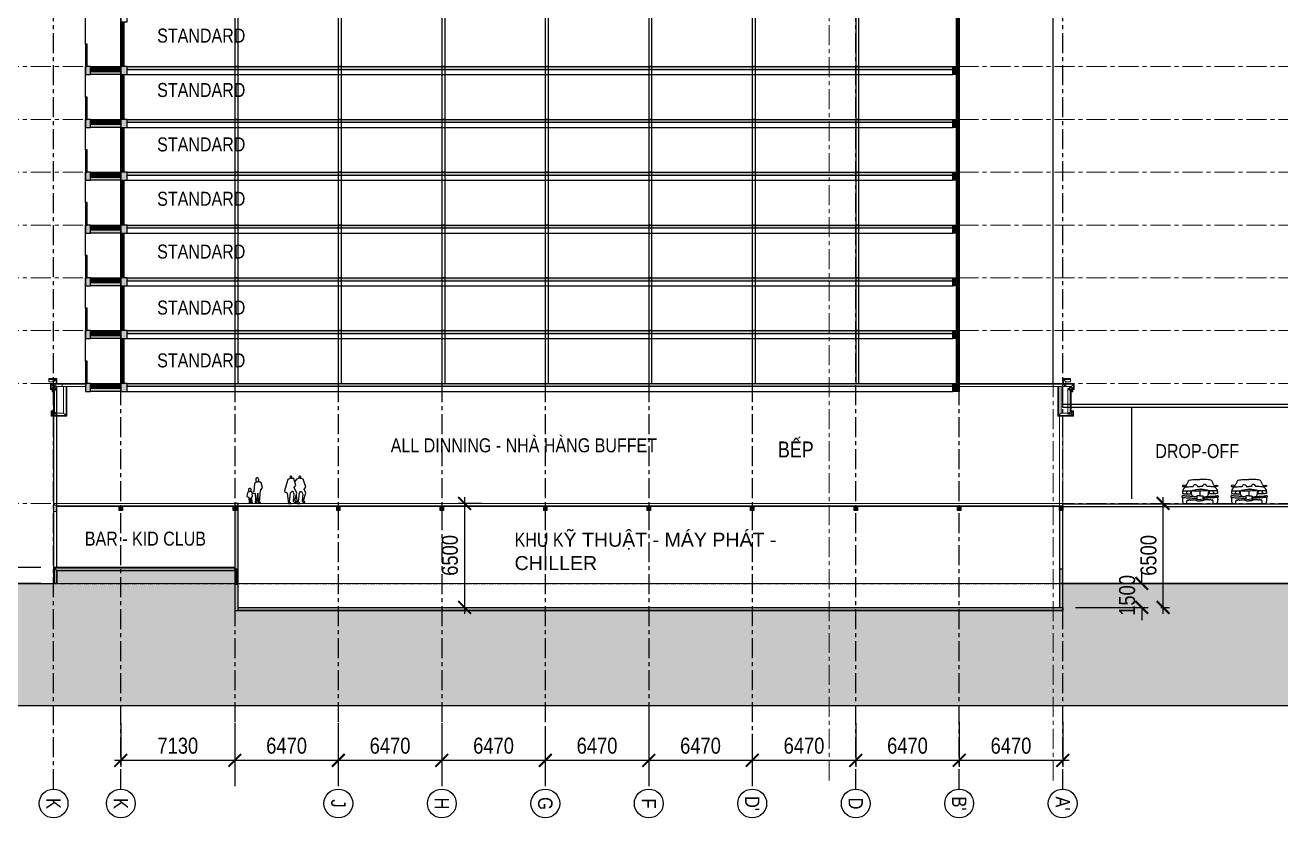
# Model space of a CAD drawing. Header units: millimetres. Extents: x -1030105 to 906887, y -616134 to 1220667.
# Drawn here: x 164068 to 242580, y -327441 to -277889 of the extents above; entities that cross this region are included whole.
import ezdxf
from ezdxf.enums import TextEntityAlignment as Align

# ---------------------------------------------------------------- set-up
doc = ezdxf.new("R2010")
doc.units = ezdxf.units.MM
doc.header["$MEASUREMENT"] = 0
for name, pattern in [('CENTER', [2, 1.25, -0.25, 0.25, -0.25]), ('DASH', [0.35, 0.25, -0.1]), ('DASHED', [0.75, 0.5, -0.25])]:
    doc.linetypes.add(name, pattern=pattern)
doc.layers.get('Defpoints').update_dxf_attribs({"color": 1})
for name, color, linetype in [('A-_ANOTDIMN_D-', 7, 'Continuous'), ('A-DG-Giao thong', 1, 'Continuous'), ('CORE LIFT$1$A_WALL', 2, 'Continuous'), ('DA-ANNO-DIMS', 9, 'Continuous'), ('DA-ANNO-TEXT', 11, 'Continuous'), ('DA-GRID-LINE', 9, 'CENTER'), ('DIEN HOA', 111, 'Continuous'), ('PIA0-DIM', 7, 'Continuous')]:
    doc.layers.add(name, color=color, linetype=linetype)
for name, color, linetype, lineweight in [('A-Wall', 6, 'Continuous', 9), ('HATCH', 8, 'Continuous', 5), ('S-GRID', 251, 'CENTER', 5)]:
    doc.layers.add(name, color=color, linetype=linetype, lineweight=lineweight)
doc.styles.add('ARIAL NARROW', font='ARIALN.TTF')
doc.styles.add('Arial_2', font='arial.ttf', dxfattribs={"width": 0.8, "height": 625})
doc.styles.add('GRID', font='ARIALN.TTF')
doc.styles.add('Xr-GR-Grid 1-400$0$Dim-Text', font='ARIALN.TTF')
doc.dimstyles.new('DIM-400', dxfattribs={"dimscale": 10, "dimtxt": 100, "dimasz": 80, "dimexe": 40, "dimexo": 80, "dimgap": 40, "dimtad": 1, "dimdec": 0, "dimzin": 0, "dimdsep": 46, "dimtxsty": 'Xr-GR-Grid 1-400$0$Dim-Text', "dimblk": 'Xr-GR-Grid 1-400$0$_ArchTick', "dimcen": -100, "dimdle": 40, "dimclrt": 11, "dimadec": 0, "dimazin": 0, "dimtfac": 1, "dimtdec": 0, "dimtix": 1, "dimtofl": 0, "dimtmove": 0, "dimatfit": 3, "dimldrblk": 'Xr-GR-Grid 1-400$0$_ArchTick', "dimfxl": 1, "dimtolj": 1, "dimtzin": 0, "dimarcsym": 1})

# ---------------------------------------------------------------- blocks, each defined once
blk = doc.blocks.new('GRID-NO')
at = {"color": 1, "linetype": 'Continuous'}
blk.add_circle((0, 0), 1, dxfattribs=at)
at = {"color": 11, "style": 'GRID'}
blk.add_attdef('GRID', text='', height=1, dxfattribs=at).set_placement((0, 0), align=Align.MIDDLE_CENTER)
blk = doc.blocks.new('Xr-GR-Grid 1-400$0$_ArchTick')
at = {"layer": 'DA-ANNO-DIMS', "color": 0, "const_width": 0.15}
blk.add_lwpolyline([(-0.5, -0.5), (0.5, 0.5)], dxfattribs=at)
blk = doc.blocks.new('*D1078')
at = {"layer": 'DA-ANNO-DIMS', "color": 0, "lineweight": -2, "transparency": 16777216}
for p, q in [((222470, -321435), (222470, -324245)), ((228940, -321435), (228940, -324245)), ((229340, -323845), (222070, -323845))]:
    blk.add_line(p, q, dxfattribs=at)
at = {"layer": 'Defpoints', "color": 0, "transparency": 16777216}
for p in [(222470, -320635), (228940, -320635), (222470, -323845)]:
    blk.add_point(p, dxfattribs=at)
at = {"layer": 'DA-ANNO-DIMS', "color": 0, "lineweight": -2, "transparency": 16777216, "xscale": 800, "yscale": 800, "zscale": 800, "rotation": 180}
blk.add_blockref('Xr-GR-Grid 1-400$0$_ArchTick', (222470, -323845), dxfattribs=at)
at = {"layer": 'DA-ANNO-DIMS', "color": 0, "lineweight": -2, "transparency": 16777216, "xscale": 800, "yscale": 800, "zscale": 800}
blk.add_blockref('Xr-GR-Grid 1-400$0$_ArchTick', (228940, -323845), dxfattribs=at)
at = {"layer": 'DA-ANNO-DIMS', "color": 11, "transparency": 16777216, "insert": (225705, -322934), "char_height": 1000, "attachment_point": 5, "style": 'Xr-GR-Grid 1-400$0$Dim-Text'}
blk.add_mtext('\\A1;6470', dxfattribs=at)
blk = doc.blocks.new('*D1079')
at = {"layer": 'DA-ANNO-DIMS', "color": 0, "lineweight": -2, "transparency": 16777216}
for p, q in [((216000, -321520), (216000, -324245)), ((222470, -321435), (222470, -324245)), ((222870, -323845), (215600, -323845))]:
    blk.add_line(p, q, dxfattribs=at)
at = {"layer": 'Defpoints', "color": 0, "transparency": 16777216}
for p in [(216000, -320720), (222470, -320635), (216000, -323845)]:
    blk.add_point(p, dxfattribs=at)
at = {"layer": 'DA-ANNO-DIMS', "color": 0, "lineweight": -2, "transparency": 16777216, "xscale": 800, "yscale": 800, "zscale": 800, "rotation": 180}
blk.add_blockref('Xr-GR-Grid 1-400$0$_ArchTick', (216000, -323845), dxfattribs=at)
at = {"layer": 'DA-ANNO-DIMS', "color": 0, "lineweight": -2, "transparency": 16777216, "xscale": 800, "yscale": 800, "zscale": 800}
blk.add_blockref('Xr-GR-Grid 1-400$0$_ArchTick', (222470, -323845), dxfattribs=at)
at = {"layer": 'DA-ANNO-DIMS', "color": 11, "transparency": 16777216, "insert": (219235, -322934), "char_height": 1000, "attachment_point": 5, "style": 'Xr-GR-Grid 1-400$0$Dim-Text'}
blk.add_mtext('\\A1;6470', dxfattribs=at)
blk = doc.blocks.new('*D1080')
at = {"layer": 'DA-ANNO-DIMS', "color": 0, "lineweight": -2, "transparency": 16777216}
for p, q in [((216000, -321520), (216000, -324245)), ((209530, -322180), (209530, -324245)), ((216400, -323845), (209130, -323845))]:
    blk.add_line(p, q, dxfattribs=at)
at = {"layer": 'Defpoints', "color": 0, "transparency": 16777216}
for p in [(216000, -320720), (209530, -321380), (209530, -323845)]:
    blk.add_point(p, dxfattribs=at)
at = {"layer": 'DA-ANNO-DIMS', "color": 0, "lineweight": -2, "transparency": 16777216, "xscale": 800, "yscale": 800, "zscale": 800, "rotation": 180}
blk.add_blockref('Xr-GR-Grid 1-400$0$_ArchTick', (209530, -323845), dxfattribs=at)
at = {"layer": 'DA-ANNO-DIMS', "color": 0, "lineweight": -2, "transparency": 16777216, "xscale": 800, "yscale": 800, "zscale": 800}
blk.add_blockref('Xr-GR-Grid 1-400$0$_ArchTick', (216000, -323845), dxfattribs=at)
at = {"layer": 'DA-ANNO-DIMS', "color": 11, "transparency": 16777216, "insert": (212765, -322934), "char_height": 1000, "attachment_point": 5, "style": 'Xr-GR-Grid 1-400$0$Dim-Text'}
blk.add_mtext('\\A1;6470', dxfattribs=at)
blk = doc.blocks.new('*D1081')
at = {"layer": 'DA-ANNO-DIMS', "color": 0, "lineweight": -2, "transparency": 16777216}
for p, q in [((203060, -321440), (203060, -324245)), ((209530, -322180), (209530, -324245)), ((209930, -323845), (202660, -323845))]:
    blk.add_line(p, q, dxfattribs=at)
at = {"layer": 'Defpoints', "color": 0, "transparency": 16777216}
for p in [(203060, -320640), (209530, -321380), (203060, -323845)]:
    blk.add_point(p, dxfattribs=at)
at = {"layer": 'DA-ANNO-DIMS', "color": 0, "lineweight": -2, "transparency": 16777216, "xscale": 800, "yscale": 800, "zscale": 800, "rotation": 180}
blk.add_blockref('Xr-GR-Grid 1-400$0$_ArchTick', (203060, -323845), dxfattribs=at)
at = {"layer": 'DA-ANNO-DIMS', "color": 0, "lineweight": -2, "transparency": 16777216, "xscale": 800, "yscale": 800, "zscale": 800}
blk.add_blockref('Xr-GR-Grid 1-400$0$_ArchTick', (209530, -323845), dxfattribs=at)
at = {"layer": 'DA-ANNO-DIMS', "color": 11, "transparency": 16777216, "insert": (206295, -322934), "char_height": 1000, "attachment_point": 5, "style": 'Xr-GR-Grid 1-400$0$Dim-Text'}
blk.add_mtext('\\A1;6470', dxfattribs=at)
blk = doc.blocks.new('*D1082')
at = {"layer": 'DA-ANNO-DIMS', "color": 0, "lineweight": -2, "transparency": 16777216}
for p, q in [((203060, -321440), (203060, -324245)), ((196590, -321970), (196590, -324245)), ((203460, -323845), (196190, -323845))]:
    blk.add_line(p, q, dxfattribs=at)
at = {"layer": 'Defpoints', "color": 0, "transparency": 16777216}
for p in [(203060, -320640), (196590, -321170), (196590, -323845)]:
    blk.add_point(p, dxfattribs=at)
at = {"layer": 'DA-ANNO-DIMS', "color": 0, "lineweight": -2, "transparency": 16777216, "xscale": 800, "yscale": 800, "zscale": 800, "rotation": 180}
blk.add_blockref('Xr-GR-Grid 1-400$0$_ArchTick', (196590, -323845), dxfattribs=at)
at = {"layer": 'DA-ANNO-DIMS', "color": 0, "lineweight": -2, "transparency": 16777216, "xscale": 800, "yscale": 800, "zscale": 800}
blk.add_blockref('Xr-GR-Grid 1-400$0$_ArchTick', (203060, -323845), dxfattribs=at)
at = {"layer": 'DA-ANNO-DIMS', "color": 11, "transparency": 16777216, "insert": (199825, -322934), "char_height": 1000, "attachment_point": 5, "style": 'Xr-GR-Grid 1-400$0$Dim-Text'}
blk.add_mtext('\\A1;6470', dxfattribs=at)
blk = doc.blocks.new('*D1083')
at = {"layer": 'DA-ANNO-DIMS', "color": 0, "lineweight": -2, "transparency": 16777216}
for p, q in [((190120, -321520), (190120, -324245)), ((196590, -321970), (196590, -324245)), ((196990, -323845), (189720, -323845))]:
    blk.add_line(p, q, dxfattribs=at)
at = {"layer": 'Defpoints', "color": 0, "transparency": 16777216}
for p in [(190120, -320720), (196590, -321170), (190120, -323845)]:
    blk.add_point(p, dxfattribs=at)
at = {"layer": 'DA-ANNO-DIMS', "color": 0, "lineweight": -2, "transparency": 16777216, "xscale": 800, "yscale": 800, "zscale": 800, "rotation": 180}
blk.add_blockref('Xr-GR-Grid 1-400$0$_ArchTick', (190120, -323845), dxfattribs=at)
at = {"layer": 'DA-ANNO-DIMS', "color": 0, "lineweight": -2, "transparency": 16777216, "xscale": 800, "yscale": 800, "zscale": 800}
blk.add_blockref('Xr-GR-Grid 1-400$0$_ArchTick', (196590, -323845), dxfattribs=at)
at = {"layer": 'DA-ANNO-DIMS', "color": 11, "transparency": 16777216, "insert": (193355, -322934), "char_height": 1000, "attachment_point": 5, "style": 'Xr-GR-Grid 1-400$0$Dim-Text'}
blk.add_mtext('\\A1;6470', dxfattribs=at)
blk = doc.blocks.new('*D1084')
at = {"layer": 'DA-ANNO-DIMS', "color": 0, "lineweight": -2, "transparency": 16777216}
for p, q in [((183650, -321520), (183650, -324245)), ((190120, -321520), (190120, -324245)), ((190520, -323845), (183250, -323845))]:
    blk.add_line(p, q, dxfattribs=at)
at = {"layer": 'Defpoints', "color": 0, "transparency": 16777216}
for p in [(183650, -320720), (190120, -320720), (183650, -323845)]:
    blk.add_point(p, dxfattribs=at)
at = {"layer": 'DA-ANNO-DIMS', "color": 0, "lineweight": -2, "transparency": 16777216, "xscale": 800, "yscale": 800, "zscale": 800, "rotation": 180}
blk.add_blockref('Xr-GR-Grid 1-400$0$_ArchTick', (183650, -323845), dxfattribs=at)
at = {"layer": 'DA-ANNO-DIMS', "color": 0, "lineweight": -2, "transparency": 16777216, "xscale": 800, "yscale": 800, "zscale": 800}
blk.add_blockref('Xr-GR-Grid 1-400$0$_ArchTick', (190120, -323845), dxfattribs=at)
at = {"layer": 'DA-ANNO-DIMS', "color": 11, "transparency": 16777216, "insert": (186885, -322934), "char_height": 1000, "attachment_point": 5, "style": 'Xr-GR-Grid 1-400$0$Dim-Text'}
blk.add_mtext('\\A1;6470', dxfattribs=at)
blk = doc.blocks.new('*D1085')
at = {"layer": 'DA-ANNO-DIMS', "color": 0, "lineweight": -2, "transparency": 16777216}
for p, q in [((170050, -321520), (170050, -324245)), ((177180, -321520), (177180, -324245)), ((177580, -323845), (169650, -323845))]:
    blk.add_line(p, q, dxfattribs=at)
at = {"layer": 'Defpoints', "color": 0, "transparency": 16777216}
for p in [(170050, -320720), (177180, -320720), (170050, -323845)]:
    blk.add_point(p, dxfattribs=at)
at = {"layer": 'DA-ANNO-DIMS', "color": 0, "lineweight": -2, "transparency": 16777216, "xscale": 800, "yscale": 800, "zscale": 800, "rotation": 180}
blk.add_blockref('Xr-GR-Grid 1-400$0$_ArchTick', (170050, -323845), dxfattribs=at)
at = {"layer": 'DA-ANNO-DIMS', "color": 0, "lineweight": -2, "transparency": 16777216, "xscale": 800, "yscale": 800, "zscale": 800}
blk.add_blockref('Xr-GR-Grid 1-400$0$_ArchTick', (177180, -323845), dxfattribs=at)
at = {"layer": 'DA-ANNO-DIMS', "color": 11, "transparency": 16777216, "insert": (173615, -322934), "char_height": 1000, "attachment_point": 5, "style": 'Xr-GR-Grid 1-400$0$Dim-Text'}
blk.add_mtext('\\A1;7130', dxfattribs=at)
blk = doc.blocks.new('A$C35AF1C3B')
at = {"layer": 'DIEN HOA'}
for points in [[(646, 1606, 0.140397), (608, 1598, 0.110686), (573, 1568, 0.070923), (555, 1533, 0.069861), (546, 1482, 0.074344), (552, 1428, 0.100144), (574, 1377, 0.078118), (598, 1354, 0.147768), (636, 1343, 0.138431), (674, 1351, 0.095999), (704, 1377, 0.092834), (728, 1423, 0.074377), (738, 1476, 0.04786), (734, 1512, 0.111791), (708, 1568, 0.095198), (680, 1596, 0.131117)], [(182, 943, 0.150687), (139, 931, 0.082014), (118, 913, 0.132571), (94, 870, 0.049005), (92, 848, 0.095191), (101, 808, 0.112558), (124, 773, 0.091055), (150, 755, 0.101989), (179, 750, 0.122836), (214, 760, 0.096562), (240, 781, 0.109673), (259, 817, 0.058597), (262, 842, 0.107407), (252, 888, 0.090669), (233, 916, 0.124904), (198, 940, 0.056502)]]:
    blk.add_lwpolyline(points, format="xyb", close=True, dxfattribs=at)
blk.add_lwpolyline([(792, 1338), (531, 1302), (465, 1240), (419, 720), (329, 690), (272, 737), (110, 733), (38, 691), (0, 440), (120, 385), (130, 12), (220, 17), (217, 325), (251, 1), (352, 12), (292, 393), (342, 415), (334, 610), (512, 638), (536, 240), (503, 15), (620, 23), (679, 635), (690, 32), (835, 1), (844, 53), (780, 77), (843, 803), (977, 1001), (895, 1288)], close=True, dxfattribs=at)
blk = doc.blocks.new('PEO2-02')
for points in [[(-397, 1703), (-465, 1661), (-427, 1569), (-452, 1556), (-598, 1493), (-797, 776), (-769, 712), (-706, 701), (-626, 648), (-558, 0), (-385, 0), (-492, 98), (-423, 659), (-322, 760), (-271, 760), (-215, 582), (-254, 134), (-185, 65), (-85, 65), (-79, 98), (-164, 175), (-34, 643), (-189, 989), (-84, 1130), (-213, 1564), (-372, 1553), (-427, 1569)], [(-364, 1555), (-332, 1633), (-343, 1686), (-397, 1703)], [(162, 1705), (95, 1663), (133, 1585), (109, 1573), (-42, 1507), (-157, 1376)], [(-72, 515), (0, 0), (170, 0), (67, 95), (136, 660), (207, 740), (253, 740), (342, 583), (303, 135), (373, 65), (473, 65), (480, 100), (396, 175), (525, 638), (434, 881), (538, 1021), (358, 1517), (195, 1567), (133, 1585)], [(192, 1569), (224, 1634), (212, 1689), (162, 1705)]]:
    blk.add_lwpolyline(points)
blk = doc.blocks.new('AF6005')
for points in [[(-913, 1053), (-897, 1113), (-897, 1140), (-925, 1148), (-1025, 1153), (-1084, 1149), (-1093, 1113), (-1089, 1081), (-1052, 1069), (-981, 1069), (-958, 1061), (-929, 1037)], [(-1057, 805), (-852, 802), (-586, 802), (-522, 802), (-518, 795)], [(-666, 1483), (-696, 1453)], [(-443, 809), (-5, 786), (-5, 485), (-195, 485), (-195, 275)], [(443, 809), (5, 786), (5, 485), (195, 485), (195, 275)], [(1079, 805), (881, 802), (609, 802), (545, 802), (541, 794)], [(690, 1481), (721, 1449)], [(936, 1053), (919, 1114), (919, 1141), (946, 1148), (1047, 1153), (1105, 1149), (1113, 1115), (1110, 1083), (1068, 1069), (1003, 1069), (980, 1061), (951, 1037)], [(-195, 288), (29, 268)], [(238, 431), (226, 286), (29, 268)]]:
    blk.add_lwpolyline(points)
for points in [[(-1057, 806, 0.065845), (-1078, 774, 0.100568), (-1085, 750, 0.015685), (-1085, 727, 0.01515), (-1085, 702, 0.037643), (-1079, 658, 0.132965), (-1073, 647, 0.166568), (-1057, 638, 0.029749), (-957, 627, 0.001323), (-817, 620, 0.005958), (-786, 619, 0.001117), (-701, 617, 0.000704), (-567, 615, 0.00384), (-525, 614, 0.024512), (-519, 615, 0.173552), (-518, 615, 0.019195), (-515, 619)], [(-893, 1037, 0.056984), (-963, 989, 0.064981), (-1013, 933, 0.009633), (-1025, 915, -0.03096), (-1029, 909, -0.037419), (-1032, 906, 0.016931), (-1041, 898, 0.12397), (-1058, 867, 0.105747), (-1061, 826)], [(-698, 1451, -0.000406), (-745, 1363, -0.00076), (-770, 1316, -0.00002), (-817, 1227, 0.000058), (-834, 1196, 0.001817), (-866, 1134, 0.00522), (-877, 1113, 0.040807), (-881, 1104, 0.008288), (-893, 1061, 0.016991), (-895, 1055, 0.006888), (-897, 1041)], [(-873, 1050, -0.008067), (-533, 1073, -0.013703), (-410, 1077, -1), (-158, 1074, -0.000223), (0, 1072)], [(-666, 1483, -0.010687), (-367, 1515, -0.018105), (-190, 1523, -0.001452), (0, 1524)], [(-471, 467, -0.018246), (-497, 546, -0.025499), (-507, 591, -0.003375), (-520, 668, -0.01299), (-523, 691, -0.030273), (-526, 751, -0.029245), (-524, 773, -0.049622), (-518, 795, -0.058414), (-515, 802, -0.045228), (-510, 808, -0.038801), (-498, 819, -0.029854), (-482, 829, -0.071104), (-470, 834, -0.017537), (-455, 838, -0.004766), (-425, 843, -0.003791), (-301, 864, -0.011121), (-237, 873, -0.006997), (-126, 885, -0.006318), (-50, 891, -1), (-57, 890, -1), (-5, 894, -0.002119), (10, 895)], [(690, 1481, 0.012117), (351, 1517, 0.014188), (212, 1523, 0.00162), (0, 1524)], [(896, 1049, 0.008058), (556, 1073, 0.014664), (425, 1077, 1), (158, 1074, 0.000223), (0, 1072)], [(494, 467, 0.016912), (517, 540, 0.03093), (530, 595, 0.003252), (542, 669, 0.013787), (545, 694, 0.025636), (548, 744, 0.045201), (545, 778, 0.035651), (541, 794, 0.058602), (538, 801, 0.053102), (531, 809, 0.043678), (518, 820, 0.024062), (506, 829, 0.078516), (492, 834, 0.017151), (478, 838, 0.005085), (445, 844, 0.003592), (328, 863, 0.013273), (252, 874, 0.006105), (155, 884, 0.00684), (72, 891, 1), (80, 890, 1), (36, 893, 0.003474), (10, 895)], [(1079, 806, -0.065845), (1100, 774, -0.100568), (1107, 750, -0.015685), (1108, 727, -0.01515), (1107, 702, -0.037643), (1101, 658, -0.132965), (1095, 647, -0.166568), (1079, 638, -0.029749), (979, 627, -0.001323), (839, 620, -0.005958), (808, 619, -0.001117), (723, 617, -0.000704), (589, 615, -0.00384), (548, 614, -0.024512), (541, 615, -0.173552), (541, 615, -0.019195), (537, 619)], [(720, 1451, 0.000406), (767, 1363, 0.00076), (792, 1316, 0.00002), (840, 1227, -0.000058), (856, 1196, -0.001817), (889, 1134, -0.00522), (900, 1113, -0.040807), (903, 1104, -0.008288), (916, 1061, -0.016991), (917, 1055, -0.006888), (920, 1041)], [(916, 1037, -0.056984), (986, 989, -0.064981), (1035, 933, -0.009633), (1047, 915, 0.03096), (1051, 909, 0.037419), (1055, 906, -0.016931), (1063, 898, -0.12397), (1081, 867, -0.105747), (1083, 826)], [(-1085, 531, -0.029144), (-1092, 513, -0.035824), (-1101, 499, -0.066223), (-1117, 481, 0.090317), (-1128, 467, 0.128477), (-1133, 450, 0.114355), (-1128, 431, 0.082679), (-1119, 418, 0.075517), (-1105, 407, 0.059801), (-1064, 392, 0.04555), (-1009, 384, 0.003109), (-862, 375, 0.001838), (-614, 364, 0.001441), (-472, 358, -0.004216), (-423, 356, -0.023213), (-378, 351, 0.008882), (-260, 336, 0.011238), (-245, 334, 0.003654), (-200, 332)], [(-1071, 377, 0.043568), (-1090, 266, 0.049904), (-1089, 216, 0.011493), (-1069, 103, 0.023231), (-1062, 76, 0.021012), (-1048, 40, 0.042079), (-1040, 24, 0.092375), (-1028, 11, 0.074883), (-1009, 1, 0.073389), (-982, -4, 0.025905), (-886, -2, 0.015435), (-843, 2, 0.09974), (-833, 5, 0.144272), (-826, 13, 0.060775), (-818, 36, 0.085708), (-815, 81, -0.074538), (-814, 127, -0.049682), (-801, 171, 0.066952), (-794, 200, 0.138799), (-795, 210, -0.317141), (-794, 212, -0.057262), (-791, 213, -0.002575), (-699, 222, -1), (-619, 229, 0.001777), (-580, 232, 0.011094), (-547, 236, -0.005711), (-517, 240, -0.022011), (-480, 242, -0.004754), (-372, 244, -0.016551), (-316, 243, -0.014515), (-275, 240, -0.16264), (-232, 220, 0.147104), (-181, 192, 0.024523), (-113, 182, 0.017542), (19, 176, 0), (19, 176)], [(-212, 439, -0.030886), (-274, 430, -0.058532), (-308, 431, -0.003606), (-378, 443, -0.010264), (-403, 447, -0.015878), (-438, 456, 0.033086), (-455, 459, 0.054065), (-490, 460, -0.030911), (-551, 459, -0.003944), (-629, 463, 0.00423), (-702, 467, 0.008884), (-782, 469, -0.011796), (-842, 471, -0.025967), (-879, 475, 0.011048), (-965, 487, 0.035005), (-1006, 489, -0.047165), (-1037, 491, -0.19929), (-1045, 496, -0.069922), (-1057, 519)], [(-786, 762, 0.069278), (-812, 744, 0.080302), (-830, 722, 0.047715), (-843, 691, 0.097357), (-846, 674, 0.099629), (-840, 653, 0.151563), (-830, 643, 0.045963), (-815, 636, 0.03295), (-794, 631, 0.021283), (-744, 623, 0.042079), (-718, 623, 0.026732), (-704, 624, -0.020107), (-686, 627, -0.068819), (-658, 625, 0.055378), (-622, 623, 0.10725), (-585, 632, 0.158427), (-567, 650, 0.074843), (-561, 667, 0.047411), (-559, 694, 0.042579), (-562, 731, 0.181904), (-567, 738, 0.020803), (-572, 742, 0.006739), (-591, 754, 0.010475), (-603, 762, 0.009087), (-618, 770)], [(1096, 376, -0.03674), (1113, 283, -0.068777), (1111, 214, -0.011176), (1092, 104, -0.025263), (1084, 74, -0.020633), (1070, 39, -0.038515), (1063, 25, -0.095201), (1050, 11, -0.074086), (1032, 1, -0.080239), (1002, -4, -0.0227), (918, -3, -0.01897), (864, 2, -0.091395), (856, 5, -0.156701), (848, 13, -0.058699), (840, 36, -0.082098), (838, 80, 0.078341), (836, 128, 0.043088), (825, 166, -0.078922), (816, 200, -0.122231), (817, 209, 0.708113), (816, 212, 0.053827), (813, 213, 0.00255), (722, 222, 1), (642, 229, -0.001775), (603, 232, -0.011083), (570, 236, 0.006182), (537, 240, 0.020609), (503, 242, 0.005136), (387, 244, 0.013538), (341, 243, 0.015015), (298, 240, 0.169001), (254, 219, -0.142278), (204, 193, -0.026655), (131, 182, -0.018197), (35, 176, -0.001021), (19, 176)], [(1107, 531, 0.029144), (1115, 513, 0.035824), (1123, 499, 0.066223), (1139, 481, -0.090317), (1151, 467, -0.128477), (1155, 450, -0.114355), (1151, 431, -0.082679), (1141, 418, -0.075517), (1127, 407, -0.059801), (1087, 392, -0.04555), (1031, 384, -0.003109), (885, 375, -0.001838), (637, 364, -0.001441), (494, 358, 0.004216), (445, 356, 0.023213), (400, 351, -0.008882), (282, 336, -0.011238), (267, 334, -0.003654), (222, 332)], [(234, 439, 0.030886), (297, 430, 0.058532), (330, 431, 0.003606), (401, 443, 0.010264), (426, 447, 0.015878), (460, 456, -0.033086), (477, 459, -0.054065), (512, 460, 0.030911), (573, 459, 0.003944), (651, 463, -0.00423), (724, 467, -0.008884), (804, 469, 0.011796), (864, 471, 0.025967), (901, 475, -0.011048), (987, 487, -0.035005), (1029, 489, 0.047165), (1059, 491, 0.19929), (1067, 496, 0.069922), (1079, 519)], [(808, 762, -0.069278), (835, 744, -0.080302), (852, 722, -0.047715), (866, 691, -0.097357), (868, 674, -0.099629), (862, 653, -0.151563), (852, 643, -0.045963), (837, 636, -0.03295), (816, 631, -0.021283), (766, 623, -0.042079), (740, 623, -0.026732), (727, 624, 0.020107), (708, 627, 0.068819), (680, 625, -0.055378), (645, 623, -0.10725), (608, 632, -0.158427), (589, 650, -0.074843), (583, 667, -0.047411), (581, 694, -0.042579), (584, 731, -0.181904), (589, 738, -0.020803), (595, 742, -0.006739), (613, 754, -0.010475), (626, 762, -0.009087), (641, 770)]]:
    blk.add_lwpolyline(points, format="xyb")
blk = doc.blocks.new('A$Cdb52d172')
at = {"layer": 'DA-GRID-LINE', "color": 6, "ltscale": 10}
blk.add_line((-37900, 12315), (127960, 12315), dxfattribs=at)
at = {"layer": 'S-GRID', "ltscale": 1000}
for p, q in [((106295, 44615), (-27330, 44615)), ((106295, 41315), (-27330, 41315)), ((106295, 38015), (-27330, 38015)), ((106295, 34715), (-27330, 34715)), ((106295, 31415), (-27330, 31415)), ((106295, 28115), (-27330, 28115)), ((106295, 24815), (-27330, 24815)), ((106295, 17315), (-27330, 17315))]:
    blk.add_line(p, q, dxfattribs=at)
at = {"layer": 'S-GRID', "ltscale": 10}
blk.add_line((106295, 12315), (-27330, 12315), dxfattribs=at)
blk = doc.blocks.new('*D1074')
at = {"layer": 'A-_ANOTDIMN_D-', "color": 0, "lineweight": -2, "transparency": 16777216}
for p, q in [((233880, -312785), (233880, -311985)), ((229740, -312785), (234280, -312785)), ((229740, -314285), (234280, -314285)), ((233880, -314285), (233880, -315085))]:
    blk.add_line(p, q, dxfattribs=at)
at = {"layer": 'Defpoints', "color": 0, "transparency": 16777216}
for p in [(228940, -312785), (228940, -314285), (233880, -314285)]:
    blk.add_point(p, dxfattribs=at)
at = {"layer": 'A-_ANOTDIMN_D-', "color": 0, "lineweight": -2, "transparency": 16777216, "xscale": 800, "yscale": 800, "zscale": 800}
for p, rotation in [((233880, -312785), 270), ((233880, -314285), 90)]:
    blk.add_blockref('Xr-GR-Grid 1-400$0$_ArchTick', p, dxfattribs=dict(at, rotation=rotation))
at = {"layer": 'A-_ANOTDIMN_D-', "color": 11, "transparency": 16777216, "insert": (232969, -313535), "char_height": 1000, "attachment_point": 5, "rotation": 90, "style": 'Xr-GR-Grid 1-400$0$Dim-Text'}
blk.add_mtext('\\A1;1500', dxfattribs=at)
blk = doc.blocks.new('*D1075')
at = {"layer": 'A-_ANOTDIMN_D-', "color": 0, "lineweight": -2, "transparency": 16777216}
for p, q in [((235215, -314685), (235215, -307385)), ((235075, -307785), (235615, -307785)), ((235075, -314285), (235615, -314285))]:
    blk.add_line(p, q, dxfattribs=at)
at = {"layer": 'Defpoints', "color": 0, "transparency": 16777216}
for p in [(234275, -307785), (235215, -307785), (234275, -314285)]:
    blk.add_point(p, dxfattribs=at)
at = {"layer": 'A-_ANOTDIMN_D-', "color": 0, "lineweight": -2, "transparency": 16777216, "xscale": 800, "yscale": 800, "zscale": 800}
for p, rotation in [((235215, -307785), 90), ((235215, -314285), 270)]:
    blk.add_blockref('Xr-GR-Grid 1-400$0$_ArchTick', p, dxfattribs=dict(at, rotation=rotation))
at = {"layer": 'A-_ANOTDIMN_D-', "color": 11, "transparency": 16777216, "insert": (234304, -311035), "char_height": 1000, "attachment_point": 5, "rotation": 90, "style": 'Xr-GR-Grid 1-400$0$Dim-Text'}
blk.add_mtext('\\A1;6500', dxfattribs=at)
blk = doc.blocks.new('*D1076')
at = {"layer": 'Defpoints', "color": 0, "transparency": 16777216}
for p in [(193400, -307785), (183825, -314285), (191540, -314285)]:
    blk.add_point(p, dxfattribs=at)
at = {"layer": 'PIA0-DIM', "color": 0, "lineweight": -2, "transparency": 16777216}
for p, q in [((191540, -307385), (191540, -314685)), ((192600, -307785), (191140, -307785)), ((184625, -314285), (191940, -314285))]:
    blk.add_line(p, q, dxfattribs=at)
at = {"layer": 'PIA0-DIM', "color": 0, "lineweight": -2, "transparency": 16777216, "xscale": 800, "yscale": 800, "zscale": 800}
for p, rotation in [((191540, -307785), 90), ((191540, -314285), 270)]:
    blk.add_blockref('Xr-GR-Grid 1-400$0$_ArchTick', p, dxfattribs=dict(at, rotation=rotation))
at = {"layer": 'PIA0-DIM', "color": 11, "transparency": 16777216, "insert": (190629, -311035), "char_height": 1000, "attachment_point": 5, "rotation": 90, "style": 'Xr-GR-Grid 1-400$0$Dim-Text'}
blk.add_mtext('\\A1;6500', dxfattribs=at)
blk = doc.blocks.new('*D1077')
at = {"layer": 'DA-ANNO-DIMS', "color": 0, "lineweight": -2, "transparency": 16777216}
for p, q in [((177180, -321520), (177180, -324245)), ((183650, -321520), (183650, -324245)), ((184050, -323845), (176780, -323845))]:
    blk.add_line(p, q, dxfattribs=at)
at = {"layer": 'Defpoints', "color": 0, "transparency": 16777216}
for p in [(177180, -320720), (183650, -320720), (177180, -323845)]:
    blk.add_point(p, dxfattribs=at)
at = {"layer": 'DA-ANNO-DIMS', "color": 0, "lineweight": -2, "transparency": 16777216, "xscale": 800, "yscale": 800, "zscale": 800, "rotation": 180}
blk.add_blockref('Xr-GR-Grid 1-400$0$_ArchTick', (177180, -323845), dxfattribs=at)
at = {"layer": 'DA-ANNO-DIMS', "color": 0, "lineweight": -2, "transparency": 16777216, "xscale": 800, "yscale": 800, "zscale": 800}
blk.add_blockref('Xr-GR-Grid 1-400$0$_ArchTick', (183650, -323845), dxfattribs=at)
at = {"layer": 'DA-ANNO-DIMS', "color": 11, "transparency": 16777216, "insert": (180415, -322934), "char_height": 1000, "attachment_point": 5, "style": 'Xr-GR-Grid 1-400$0$Dim-Text'}
blk.add_mtext('\\A1;6470', dxfattribs=at)
blk = doc.blocks.new('STANDARD LUXURY')
at = {"layer": 'CORE LIFT$1$A_WALL'}
h = blk.add_hatch(color=256, dxfattribs=at)
h.dxf.hatch_style = 1
h.paths.add_polyline_path([(2245, 50), (2245, 2750), (2255, 2750), (2255, 50)])
h = blk.add_hatch(color=256, dxfattribs=at)
h.dxf.hatch_style = 1
h.paths.add_polyline_path([(2600, 0), (54220, 0), (54220, -200), (2600, -200)])
h.paths.add_polyline_path([(300, -300), (2200, -300), (2200, -500), (300, -500)])
h.paths.add_polyline_path([(2200, 0), (2200, -500), (2600, -500), (2600, 0)])
h.paths.add_polyline_path([(0, 0), (0, -500), (300, -500), (300, 0)])
h = blk.add_hatch(color=256, dxfattribs=at)
h.dxf.hatch_style = 1
h.paths.add_polyline_path([(54620, 0), (54620, -500), (54220, -500), (54220, 0)])
at = {"layer": 'HATCH', "linetype": 'DASHED'}
h = blk.add_hatch(dxfattribs=at)
h.set_pattern_fill('ANSI31', color=256, scale=500)
h.set_pattern_definition([(45, (8588670.26, 687426.54), (-44.19417382, 44.19417382), [])])
h.paths.add_polyline_path([(54620, 3300), (54420, 3300), (54420, 0), (54620, 0)])
h = blk.add_hatch(dxfattribs=at)
h.set_pattern_fill('ANSI31', color=256, scale=500)
h.set_pattern_definition([(45, (8546849.87, 687426.54), (-44.19417382, 44.19417382), [])])
h.paths.add_polyline_path([(300, 0), (2200, 0), (2200, -300), (300, -300)])
at = {"layer": 'CORE LIFT$1$A_WALL'}
for points in [[(0, 1400), (0, 3300)], [(2200, 2900), (2200, 0)], [(2400, 2800), (2400, 0)], [(2600, -500), (54220, -500)]]:
    blk.add_lwpolyline(points, dxfattribs=at)
for points in [[(2200, 3300), (2200, 2800), (2600, 2800), (2600, 3300)], [(9330, 0), (9530, 0), (9530, 3300), (9330, 3300)], [(15800, 0), (16000, 0), (16000, 3300), (15800, 3300)], [(22270, 0), (22470, 0), (22470, 3300), (22270, 3300)], [(28740, 0), (28940, 0), (28940, 3300), (28740, 3300)], [(35210, 0), (35410, 0), (35410, 3300), (35210, 3300)], [(41680, 0), (41880, 0), (41880, 3300), (41680, 3300)], [(48150, 0), (48350, 0), (48350, 3300), (48150, 3300)], [(54620, 3300), (54420, 3300), (54420, 0), (54620, 0)], [(2200, 2800), (2300, 2800), (2300, 0), (2200, 0)], [(2200, 2800), (2300, 2800), (2300, 2750), (2200, 2750)], [(2245, 50), (2245, 2750), (2255, 2750), (2255, 50)], [(100, 0), (100, 1400), (0, 1400), (0, 0)], [(0, 0), (0, -500), (300, -500), (300, 0)], [(300, 0), (2200, 0), (2200, -300), (300, -300)], [(2200, 50), (2300, 50), (2300, 0), (2200, 0)], [(2200, 0), (2200, -500), (2600, -500), (2600, 0)], [(2600, 0), (54220, 0), (54220, -200), (2600, -200)], [(54620, 0), (54620, -500), (54220, -500), (54220, 0)], [(300, -300), (2200, -300), (2200, -500), (300, -500)]]:
    blk.add_lwpolyline(points, close=True, dxfattribs=at)
blk = doc.blocks.new('*D1087')
at = {"layer": 'Defpoints', "color": 0, "transparency": 16777216}
for p in [(165849, -311784), (162825, -312785), (165849, -312785)]:
    blk.add_point(p, dxfattribs=at)
at = {"layer": 'PIA0-DIM', "color": 0, "lineweight": -2, "transparency": 16777216}
for p, q in [((162825, -311784), (162825, -310984)), ((165049, -311784), (162425, -311784)), ((165049, -312785), (162425, -312785)), ((162825, -312785), (162825, -313585))]:
    blk.add_line(p, q, dxfattribs=at)
at = {"layer": 'PIA0-DIM', "color": 0, "lineweight": -2, "transparency": 16777216, "xscale": 800, "yscale": 800, "zscale": 800}
for p, rotation in [((162825, -311784), 270), ((162825, -312785), 90)]:
    blk.add_blockref('Xr-GR-Grid 1-400$0$_ArchTick', p, dxfattribs=dict(at, rotation=rotation))
at = {"layer": 'PIA0-DIM', "color": 11, "transparency": 16777216, "insert": (161914, -312285), "char_height": 1000, "attachment_point": 5, "rotation": 90, "style": 'Xr-GR-Grid 1-400$0$Dim-Text'}
blk.add_mtext('\\A1;1001', dxfattribs=at)

msp = doc.modelspace()

# ---------------------------------------------------------------- hatches: boundary and pattern name
h = msp.add_hatch()
h.set_pattern_fill('EARTH', color=8, scale=2000, angle=45)
h.set_pattern_definition([(45, (-1186040.9, -2017417.6), (0, 707.10678), [500, -500]), (45, (-1186173.5, -2017285.04), (0, 707.10678), [500, -500]), (45, (-1186306.1, -2017152.46), (0, 707.10678), [500, -500]), (135, (-1186306.1, -2017064.07), (-707.10678, 6e-14), [500, -500]), (135, (-1186173.5, -2016931.5), (-707.10678, 6e-14), [500, -500]), (135, (-1186040.9, -2016798.9), (-707.10678, 6e-14), [500, -500])])
h.paths.add_polyline_path([(157980, -318290), (157980, -312784.5), (160135.4, -312784.5), (160978.495, -312784.5), (166050, -312784.5), (166050, -311985), (177178.95, -311985), (177178.95, -312784.5), (177180, -312835), (177180, -314485), (228940, -314485), (228940, -312784.8), (264839.416, -312784.8), (266340, -315794.506), (266340, -320435), (157980, -320435)])
at = {"layer": 'CORE LIFT$1$A_WALL'}
h = msp.add_hatch(color=256, dxfattribs=at)
h.dxf.hatch_style = 1
h.paths.add_polyline_path([(169950, -308235), (169950, -307935), (170150, -307935), (170150, -308235)])
h = msp.add_hatch(color=256, dxfattribs=at)
h.dxf.hatch_style = 1
h.paths.add_polyline_path([(177080, -308235), (177080, -307935), (177280, -307935), (177280, -308235)])
h = msp.add_hatch(color=256, dxfattribs=at)
h.dxf.hatch_style = 1
h.paths.add_polyline_path([(177178.9, -307785), (177178.9, -312784.5), (177380, -312784.5), (177380, -307785)])
h = msp.add_hatch(color=256, dxfattribs=at)
h.dxf.hatch_style = 1
h.paths.add_polyline_path([(183550, -308235), (183550, -307935), (183750, -307935), (183750, -308235)])
h = msp.add_hatch(color=256, dxfattribs=at)
h.dxf.hatch_style = 1
h.paths.add_polyline_path([(190020, -308235), (190020, -307935), (190220, -307935), (190220, -308235)])
h = msp.add_hatch(color=256, dxfattribs=at)
h.dxf.hatch_style = 1
h.paths.add_polyline_path([(196490, -308235), (196490, -307935), (196690, -307935), (196690, -308235)])
h = msp.add_hatch(color=256, dxfattribs=at)
h.dxf.hatch_style = 1
h.paths.add_polyline_path([(202960, -308235), (202960, -307935), (203160, -307935), (203160, -308235)])
h = msp.add_hatch(color=256, dxfattribs=at)
h.dxf.hatch_style = 1
h.paths.add_polyline_path([(209430, -308235), (209430, -307935), (209630, -307935), (209630, -308235)])
h = msp.add_hatch(color=256, dxfattribs=at)
h.dxf.hatch_style = 1
h.paths.add_polyline_path([(215900, -308235), (215900, -307935), (216100, -307935), (216100, -308235)])
h = msp.add_hatch(color=256, dxfattribs=at)
h.dxf.hatch_style = 1
h.paths.add_polyline_path([(222370, -308235), (222370, -307935), (222570, -307935), (222570, -308235)])
h = msp.add_hatch(color=256, dxfattribs=at)
h.dxf.hatch_style = 1
h.paths.add_polyline_path([(228740, -308235), (228740, -307935), (228940, -307935), (228940, -308235)])
h = msp.add_hatch(color=256, dxfattribs=at)
h.dxf.hatch_style = 1
h.paths.add_polyline_path([(177179, -312085), (177179, -314486), (177379, -314486), (177379, -312085)])
h = msp.add_hatch(color=256, dxfattribs=at)
h.dxf.hatch_style = 1
h.paths.add_polyline_path([(177180, -311885), (177180, -312835), (177380, -312835), (177380, -311885)])
h = msp.add_hatch(color=256, dxfattribs=at)
h.dxf.hatch_style = 1
h.paths.add_polyline_path([(228740, -311885), (228740, -314284.98), (228939, -314284.98), (228939, -311885)])
h = msp.add_hatch(color=256, dxfattribs=at)
h.dxf.hatch_style = 1
h.paths.add_polyline_path([(177379, -314285.25), (228940, -314285.25), (228940, -314485), (177379, -314485)])

# ---------------------------------------------------------------- linework, layer by layer
at = {"color": 8}
for points in [[(228939.055, -301585), (245420, -301585), (245420, -301785), (228939.055, -301785)], [(228939, -307805), (261960, -307805), (261960, -308007), (228939, -308007)], [(157980, -318290), (157980, -312784.5), (160135.4, -312784.5), (160978.495, -312784.5), (166050, -312784.5), (166050, -311985), (177178.95, -311985), (177178.95, -312784.65), (177180, -312835), (177180, -314487), (228939.05, -314487), (228939.05, -312784.8), (264839.416, -312784.8), (266340, -315794.506), (266340, -320435), (157980, -320435)]]:
    msp.add_lwpolyline(points, close=True, dxfattribs=at)
msp.add_lwpolyline([(233240, -301785), (233240, -307505)], dxfattribs=at)
at = {"layer": 'A-DG-Giao thong'}
msp.add_line((262194.76, -312784.5), (228939, -312784.5), dxfattribs=at)
for points in [[(228340, -300285), (228340, -254585)], [(228939, -312784.5), (228840, -312784.5), (228840, -312767.044), (228939, -312784.5)]]:
    msp.add_lwpolyline(points, dxfattribs=at)
at = {"layer": 'A-Wall', "linetype": 'DASH'}
for p, q in [((166050, -299985), (165555, -299985)), ((165555, -299985), (165555, -300085)), ((166375, -300285), (165650, -300285)), ((165650, -300285), (165650, -300675)), ((165650, -300285), (165750, -300385)), ((165650, -300675), (165750, -300575)), ((165650, -300675), (165750, -300675)), ((165750, -300675), (165850, -300575)), ((165750, -300675), (165750, -300805)), ((166050, -299985), (165950, -300085)), ((166050, -300285), (165950, -300385)), ((166050, -300285), (166050, -299985)), ((167850, -300285), (166050, -300285)), ((166375, -300285), (166375, -300385)), ((166675, -300485), (166575, -300485)), ((166675, -302335), (166675, -300485)), ((167850, -300285), (167850, -300385)), ((222470, -300285), (222470, -300385)), ((222470, -300285), (228939.055, -300285)), ((228640, -302335), (228640, -300485)), ((228640, -300485), (228740, -300485)), ((228939.055, -300285), (228939.055, -299985)), ((228939.055, -299985), (229430, -299985)), ((228939.055, -299985), (229039.055, -300085)), ((228939.055, -300285), (229039.055, -300385)), ((228939.055, -300285), (228939.055, -300385)), ((228939.055, -300285), (229665, -300285)), ((229430, -299985), (229430, -300085)), ((229565, -300675), (229465, -300575)), ((229665, -300285), (229565, -300385)), ((229665, -300675), (229565, -300575)), ((229665, -300675), (229565, -300675)), ((229565, -300675), (229565, -300805)), ((229665, -300285), (229665, -300675)), ((165750, -300805), (165850, -300705)), ((165750, -300805), (165848.66, -300805)), ((165848.66, -300805), (165948.66, -300705)), ((165848.66, -300805), (165848.66, -302005)), ((229465, -300805), (229365, -300705)), ((229565, -300805), (229465, -300705)), ((229565, -300805), (229465, -300805)), ((229465, -300805), (229465, -302005)), ((165848.66, -302005), (165700, -302005)), ((165700, -302005), (165700, -302335)), ((165700, -302005), (165800, -302105)), ((165700, -302335), (165800, -302235)), ((165848.66, -302005), (165948.66, -302105)), ((166675, -302335), (166575, -302235)), ((228640, -302335), (228740, -302235)), ((229465, -302005), (229365, -302105)), ((229465, -302005), (229615, -302005)), ((229615, -302005), (229515, -302105)), ((229615, -302335), (229515, -302235)), ((229615, -302005), (229615, -302335)), ((165700, -302335), (166675, -302335)), ((229615, -302335), (228640, -302335)), ((166050, -307985), (165950, -307885)), ((166050, -308285), (165950, -308285)), ((166050, -308285), (165950, -308285)), ((228940, -307985), (166050, -307985)), ((166050, -307985), (166050, -308285)), ((166050, -308285), (166050, -308285)), ((228940, -307985), (228940, -307885))]:
    msp.add_line(p, q, dxfattribs=at)
at = {"layer": 'A-Wall'}
for p, q in [((166000, -300035), (165555, -300035)), ((165555, -300185), (165555, -300085)), ((165850, -300185), (165555, -300185)), ((166375, -300335), (165700, -300335)), ((165700, -300335), (165700, -300625)), ((165700, -300625), (165800, -300625)), ((165850, -300485), (165750, -300385)), ((165850, -300475), (165750, -300575)), ((165800, -300625), (165800, -300755)), ((165850, -300185), (165950, -300085)), ((165850, -300485), (165850, -300185)), ((165850, -300485), (165950, -300385)), ((165850, -300485), (165850, -300475)), ((165850, -300475), (165950, -300475)), ((165950, -300475), (165850, -300575)), ((167850, -300485), (165850, -300485)), ((166375, -300485), (165850, -300485)), ((165950, -300605), (165850, -300705)), ((166048.66, -300605), (165948.66, -300705)), ((165950, -300475), (165950, -300605)), ((165950, -300605), (166048.66, -300605)), ((166000, -300335), (166000, -300035)), ((167850, -300335), (166000, -300335)), ((166048.66, -300605), (166048.66, -302205)), ((166375, -300485), (166375, -300385)), ((166475, -302135), (166475, -300485)), ((166475, -300485), (166575, -300485)), ((166625, -302285), (166625, -300485)), ((167850, -300485), (167850, -300385)), ((222470, -300335), (228989.055, -300335)), ((222470, -300485), (222470, -300385)), ((222470, -300485), (229139.055, -300485)), ((228690, -302285), (228690, -300485)), ((228840, -300485), (228740, -300485)), ((228840, -302135), (228840, -300485)), ((228939.055, -300335), (229615, -300335)), ((228939.055, -300485), (228939.055, -300385)), ((228939.055, -300485), (229465, -300485)), ((228989.055, -300335), (228989.055, -300035)), ((228989.055, -300035), (229430, -300035)), ((229139.055, -300185), (229039.055, -300085)), ((229139.055, -300485), (229039.055, -300385)), ((229139.055, -300485), (229139.055, -300185)), ((229139.055, -300185), (229430, -300185)), ((229365, -300605), (229265, -300605)), ((229265, -300605), (229265, -302205)), ((229265, -300605), (229365, -300705)), ((229465, -300475), (229365, -300475)), ((229365, -300475), (229365, -300605)), ((229365, -300475), (229465, -300575)), ((229365, -300605), (229465, -300705)), ((229430, -300185), (229430, -300085)), ((229465, -300485), (229565, -300385)), ((229465, -300485), (229465, -300475)), ((229465, -300475), (229565, -300575)), ((229615, -300625), (229515, -300625)), ((229515, -300625), (229515, -300755)), ((229615, -300335), (229615, -300625)), ((165800, -300755), (165898.66, -300755)), ((165898.66, -300755), (165898.66, -302055)), ((229515, -300755), (229415, -300755)), ((229415, -300755), (229415, -302055)), ((165898.66, -302055), (165750, -302055)), ((165750, -302055), (165750, -302285)), ((165900, -302205), (165800, -302105)), ((165900, -302135), (165800, -302235)), ((165900, -302205), (165900, -302135)), ((165900, -302135), (166475, -302135)), ((166048.66, -302205), (165900, -302205)), ((166048.66, -302205), (165948.66, -302105)), ((166475, -302135), (166575, -302235)), ((228840, -302135), (228740, -302235)), ((229415, -302135), (228840, -302135)), ((229265, -302205), (229365, -302105)), ((229265, -302205), (229415, -302205)), ((229415, -302055), (229565, -302055)), ((229415, -302205), (229515, -302105)), ((229415, -302205), (229415, -302135)), ((229415, -302135), (229515, -302235)), ((229565, -302055), (229565, -302285)), ((165750, -302285), (166625, -302285)), ((229565, -302285), (228690, -302285)), ((228940, -307785), (165850, -307785)), ((165850, -307785), (165850, -308285)), ((165850, -307785), (165950, -307885)), ((165850, -308285), (165850, -308285)), ((165850, -308285), (165950, -308285)), ((165850, -308285), (165950, -308285)), ((228940, -307935), (166000, -307935)), ((166000, -307935), (166000, -308285)), ((166000, -308285), (166000, -308285)), ((228940, -307785), (228940, -307885))]:
    msp.add_line(p, q, dxfattribs=at)
msp.add_lwpolyline([(228740, -308006.55), (228939.055, -308006.55), (228939.055, -302335), (228740, -302335)], close=True, dxfattribs=at)
at = {"layer": 'CORE LIFT$1$A_WALL', "linetype": 'DASH'}
for p, q in [((177178.96, -311784.015), (165848.66, -311784.015)), ((165848.66, -311784.015), (165848.66, -312784.47)), ((165848.66, -311784.015), (165948.66, -311884.015)), ((177178.96, -311784.015), (177178.96, -311884.015)), ((165848.66, -312784.47), (165948.66, -312784.47))]:
    msp.add_line(p, q, dxfattribs=at)
at = {"layer": 'CORE LIFT$1$A_WALL'}
for p, q in [((177178.96, -311834.015), (165898.66, -311834.015)), ((165898.66, -311834.015), (165898.66, -312784.47)), ((166048.66, -311984.015), (165948.66, -311884.015)), ((177178.96, -311984.015), (166048.66, -311984.015)), ((166048.66, -311984.015), (166048.66, -312784.47)), ((177178.96, -311984.015), (177178.96, -311884.015)), ((166048.66, -312784.47), (165948.66, -312784.47))]:
    msp.add_line(p, q, dxfattribs=at)
for points in [[(222270, -267285), (222270, -300785)], [(222469.05, -267290), (222469.05, -300784.5)]]:
    msp.add_lwpolyline(points, dxfattribs=at)
for points in [[(165848.65, -300485), (165848.65, -311784.215), (166050, -311784.215), (166050, -300485)], [(169950, -308235), (169950, -307935), (170150, -307935), (170150, -308235)], [(177080, -308235), (177080, -307935), (177280, -307935), (177280, -308235)], [(177178.9, -307785), (177178.9, -312784.5), (177380, -312784.5), (177380, -307785)], [(183550, -308235), (183550, -307935), (183750, -307935), (183750, -308235)], [(190020, -308235), (190020, -307935), (190220, -307935), (190220, -308235)], [(196490, -308235), (196490, -307935), (196690, -307935), (196690, -308235)], [(202960, -308235), (202960, -307935), (203160, -307935), (203160, -308235)], [(209430, -308235), (209430, -307935), (209630, -307935), (209630, -308235)], [(215900, -308235), (215900, -307935), (216100, -307935), (216100, -308235)], [(222370, -308235), (222370, -307935), (222570, -307935), (222570, -308235)], [(228740, -308235), (228740, -307935), (228940, -307935), (228940, -308235)], [(228740, -308006.55), (228740, -312784.95), (228939, -312784.95), (228939, -308006.55)], [(177179, -312085), (177179, -314486), (177379, -314486), (177379, -312085)], [(177180, -311885), (177180, -312835), (177380, -312835), (177380, -311885)], [(228740, -311885), (228740, -314284.98), (228939, -314284.98), (228939, -311885)], [(177379, -314285.25), (228939.055, -314285.25), (228939.055, -314485), (177379, -314485)]]:
    msp.add_lwpolyline(points, close=True, dxfattribs=at)
at = {"layer": 'DA-GRID-LINE', "color": 8, "ltscale": 1000}
for p, q in [((165848.66, -325640.83), (165848.66, -256199.28)), ((170048.65, -325640.85), (170048.65, -256199.3)), ((215999.055, -325640.83), (215999.055, -256202.445)), ((222469.05, -325640.85), (222469.05, -256202.45)), ((228939.055, -325640.83), (228939.055, -256202.445))]:
    msp.add_line(p, q, dxfattribs=at)
for points in [[(177180, -256200), (177180, -325640)], [(183649, -256198.8), (183649, -325640.85)], [(190119.015, -256198.78), (190119.015, -325640.83)], [(196589.05, -256198.8), (196589.05, -325640.85)], [(203059.05, -256198.8), (203059.05, -325640.85)], [(209529.1, -256198.8), (209529.1, -325640.85)]]:
    msp.add_lwpolyline(points, dxfattribs=at)
at = {"layer": 'S-GRID', "ltscale": 1000}
for p, q in [((214340, -227885), (214340, -325100)), ((228340, -227885), (228340, -325100))]:
    msp.add_line(p, q, dxfattribs=at)

# ---------------------------------------------------------------- block references
at = {"color": 8}
msp.add_blockref('A$Cdb52d172', (161390, -325100), dxfattribs=at)
at = {"layer": 'A-DG-Giao thong'}
for p in [(167850, -280485), (167850, -283785), (167850, -287085), (167850, -290385), (167850, -293685), (167850, -296985), (167850, -300285)]:
    msp.add_blockref('STANDARD LUXURY', p, dxfattribs=at)
at = {"layer": 'DA-ANNO-TEXT', "xscale": 900, "yscale": 900, "zscale": 900, "rotation": 270}
for p, values in [((165848.66, -326540.83), {'GRID': 'K'}), ((170048.65, -326540.85), {'GRID': 'K'}), ((183649, -326540.85), {'GRID': 'J'}), ((190119.015, -326540.83), {'GRID': 'H'}), ((196589.05, -326540.85), {'GRID': 'G'}), ((203059.05, -326540.85), {'GRID': 'F'}), ((209529.1, -326540.85), {'GRID': "D'"}), ((215999.055, -326540.83), {'GRID': 'D'}), ((222469.05, -326540.85), {'GRID': "B'"}), ((228939.055, -326540.83), {'GRID': "A'"})]:
    msp.add_blockref('GRID-NO', p, dxfattribs=at).add_auto_attribs(values)
at = {"layer": 'DIEN HOA', "linetype": 'Continuous'}
msp.add_blockref('A$C35AF1C3B', (177939.38, -307784.5), dxfattribs=at)
at = {"layer": 'DIEN HOA'}
msp.add_blockref('PEO2-02', (181085, -307785), dxfattribs=at)
at = {"layer": 'DIEN HOA', "xscale": 1.000085740187616, "yscale": 1.000085740187616, "zscale": 1.000085740187616}
for p in [(237515, -307805), (240575, -307805)]:
    msp.add_blockref('AF6005', p, dxfattribs=at)

# ---------------------------------------------------------------- texts
at = {"style": 'Arial_2', "width": 0.8}
msp.add_text('BẾP', height=1000, dxfattribs=at).set_placement((211135, -304915))
at = {"style": 'ARIAL NARROW'}
msp.add_text('BAR - KID CLUB', height=875, dxfattribs=at).set_placement((167800, -310425))
at = {"char_height": 875, "width": 20545, "attachment_point": 4, "style": 'ARIAL NARROW'}
for s, insert in [('STANDARD', (172325, -278550)), ('STANDARD', (172325, -281950)), ('STANDARD', (172325, -285350)), ('STANDARD', (172325, -288750)), ('STANDARD', (172325, -292050)), ('STANDARD', (172325, -295550)), ('STANDARD', (172325, -298850)), ('ALL DINNING - NHÀ HÀNG BUFFET', (186925, -304160)), ('DROP-OFF', (234730, -304520)), ('KHU K{\\fArial|b0|i0|c0|p34;Ỹ THUẬT - MÁY PHÁT - CHILLER}', (194670, -310790))]:
    msp.add_mtext(s, dxfattribs=dict(at, insert=insert))

# ---------------------------------------------------------------- dimensions: what is measured, and where the dimension line sits
at = {"layer": 'A-_ANOTDIMN_D-'}
dim = msp.add_linear_dim(base=(235215, -307785), p1=(234275, -314285), p2=(234275, -307785), angle=90, dimstyle='DIM-400', dxfattribs=at)
dim.commit()
dim.dimension.update_dxf_attribs({"geometry": '*D1075', "text_midpoint": (234304.427, -311035)})
dim = msp.add_aligned_dim(p1=(228940, -312784.8), p2=(228940, -314285.25), distance=4940, dimstyle='DIM-400', dxfattribs=at)
dim.commit()
dim.dimension.update_dxf_attribs({"geometry": '*D1074', "text_midpoint": (232969.427, -313535.025)})
at = {"layer": 'DA-ANNO-DIMS'}
for base, p1, p2, picture, middle in [((170050, -323845), (177180, -320720), (170050, -320720), '*D1085', (173615, -322934.427)), ((177180, -323845), (183650, -320720), (177180, -320720), '*D1077', (180415, -322934.427)), ((183650, -323845), (190120, -320720), (183650, -320720), '*D1084', (186885, -322934.427)), ((190120, -323845), (196590, -321170), (190120, -320720), '*D1083', (193355, -322934.427)), ((196590, -323845), (203060, -320640), (196590, -321170), '*D1082', (199825, -322934.427)), ((203060, -323845), (209530, -321380), (203060, -320640), '*D1081', (206295, -322934.427)), ((209530, -323845), (216000, -320720), (209530, -321380), '*D1080', (212765, -322934.427)), ((216000, -323845), (222470, -320635), (216000, -320720), '*D1079', (219235, -322934.427)), ((222470, -323845), (228940, -320635), (222470, -320635), '*D1078', (225705, -322934.427))]:
    dim = msp.add_linear_dim(base=base, p1=p1, p2=p2, dimstyle='DIM-400', override={"dimtmove": 1}, dxfattribs=at)
    dim.commit()
    dim.dimension.update_dxf_attribs({"geometry": picture, "text_midpoint": middle})
at = {"layer": 'PIA0-DIM'}
dim = msp.add_linear_dim(base=(191540, -314285), p1=(193400, -307785), p2=(183825, -314285), angle=90, dimstyle='DIM-400', dxfattribs=at)
dim.commit()
dim.dimension.update_dxf_attribs({"geometry": '*D1076', "text_midpoint": (190629.427, -311035)})
dim = msp.add_aligned_dim(p1=(165848.65, -311784.215), p2=(165848.65, -312785), distance=-3023.66, dimstyle='DIM-400', dxfattribs=at)
dim.commit()
dim.dimension.update_dxf_attribs({"geometry": '*D1087', "text_midpoint": (161914.417, -312284.608)})

doc.saveas('drawing.dxf')
